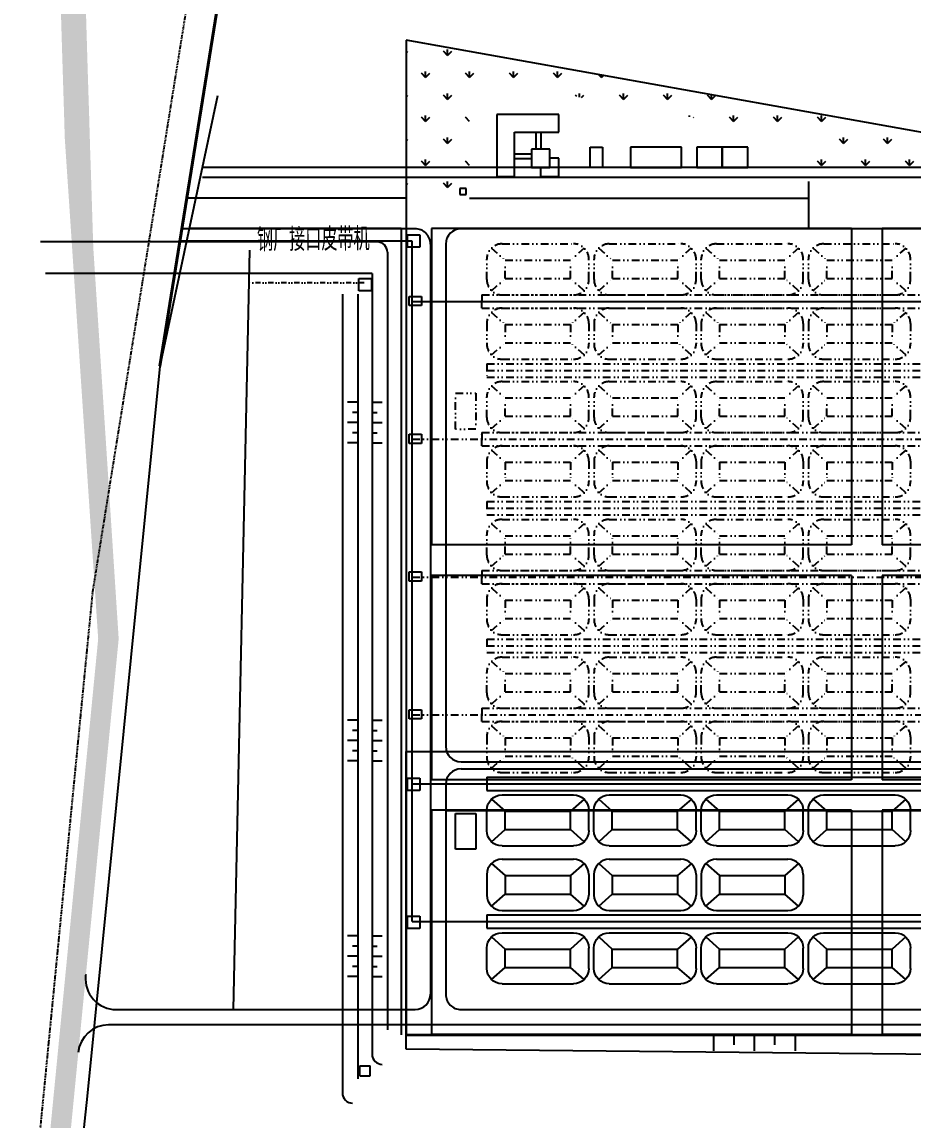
# Model space of a CAD drawing. Header units: millimetres. Extents: x 440090 to 511528, y 3875004 to 3899972.
# Drawn here: x 443118 to 443990, y 3893179 to 3894255 of the extents above; entities that cross this region are included whole.
import ezdxf

# ---------------------------------------------------------------- set-up
doc = ezdxf.new("R2010")
doc.units = ezdxf.units.MM
for name, pattern in [('DASHDOT2', [0.5, 0.25, -0.125, 0, -0.125]), ('DASHED', [19.05, 12.7, -6.35]), ('DIVIDE', [1.25, 0.5, -0.25, 0, -0.25, 0, -0.25])]:
    doc.linetypes.add(name, pattern=pattern)
for name, color, linetype in [('2012山钢矿石码头--工艺堆场', 7, 'Continuous'), ('2012矿石码头方案1-PM', 3, 'Continuous'), ('fa3-钢厂作业区－规划', 7, 'Continuous'), ('FA3补充-北作业区规划', 7, 'Continuous'), ('工作层', 7, 'Continuous'), ('港界', 1, 'Continuous'), ('集疏运', 7, 'Continuous')]:
    doc.layers.add(name, color=color, linetype=linetype)
doc.styles.add('HZTXT', font='romans1.shx', dxfattribs={"width": 0.8, "height": 1, "bigfont": 'hztxt.shx'})

# ---------------------------------------------------------------- blocks, each defined once
blk = doc.blocks.new('堆场块')
at = {"linetype": 'Continuous', "ltscale": 5}
for p, q in [((-10702.7, -1201.5), (-10632.7, -1201.5)), ((-10713, -1205.6), (-10699.7, -1217.5)), ((-10622.3, -1205.6), (-10635.7, -1217.5)), ((-10717.7, -1216.5), (-10717.7, -1236.5)), ((-10699.7, -1217.5), (-10699.7, -1235.5)), ((-10699.7, -1217.5), (-10635.7, -1217.5)), ((-10635.7, -1217.5), (-10635.7, -1235.5)), ((-10617.7, -1216.5), (-10617.7, -1236.5)), ((-10713, -1247.3), (-10699.7, -1235.5)), ((-10699.7, -1235.5), (-10635.7, -1235.5)), ((-10622.3, -1247.3), (-10635.7, -1235.5)), ((-10702.7, -1251.5), (-10632.7, -1251.5))]:
    blk.add_line(p, q, dxfattribs=at)
for centre, start, end in [((-10702.7, -1216.5), 90, 180), ((-10632.7, -1216.5), 360, 90), ((-10702.7, -1236.5), 180, 270), ((-10632.7, -1236.5), 270, 360)]:
    blk.add_arc(centre, 15, start, end, dxfattribs=at)
blk = doc.blocks.new('预留堆场2012')
at = {"layer": '2012山钢矿石码头--工艺堆场', "color": 8, "linetype": 'ByBlock', "ltscale": 15}
for p, q in [((443530.1, 3893990, 0), (443543.5, 3893978.2, 0)), ((443540.5, 3893994.2, 0), (443610.5, 3893994.2, 0)), ((443620.8, 3893990, 0), (443607.5, 3893978.2, 0)), ((443635.1, 3893990, 0), (443648.5, 3893978.2, 0)), ((443645.5, 3893994.2, 0), (443715.5, 3893994.2, 0)), ((443725.8, 3893990, 0), (443712.5, 3893978.2, 0)), ((443740.1, 3893990, 0), (443753.5, 3893978.2, 0)), ((443750.5, 3893994.2, 0), (443820.5, 3893994.2, 0)), ((443830.8, 3893990, 0), (443817.5, 3893978.2, 0)), ((443845.1, 3893990, 0), (443858.5, 3893978.2, 0)), ((443855.5, 3893994.2, 0), (443925.5, 3893994.2, 0)), ((443935.8, 3893990, 0), (443922.5, 3893978.2, 0)), ((443525.5, 3893959.2, 0), (443525.5, 3893979.2, 0)), ((443625.5, 3893959.2, 0), (443625.5, 3893979.2, 0)), ((443630.5, 3893959.2, 0), (443630.5, 3893979.2, 0)), ((443730.5, 3893959.2, 0), (443730.5, 3893979.2, 0)), ((443735.5, 3893959.2, 0), (443735.5, 3893979.2, 0)), ((443835.5, 3893959.2, 0), (443835.5, 3893979.2, 0)), ((443840.5, 3893959.2, 0), (443840.5, 3893979.2, 0)), ((443940.5, 3893959.2, 0), (443940.5, 3893979.2, 0)), ((443543.5, 3893960.2, 0), (443543.5, 3893978.2, 0)), ((443543.5, 3893978.2, 0), (443607.5, 3893978.2, 0)), ((443607.5, 3893960.2, 0), (443607.5, 3893978.2, 0)), ((443648.5, 3893960.2, 0), (443648.5, 3893978.2, 0)), ((443648.5, 3893978.2, 0), (443712.5, 3893978.2, 0)), ((443712.5, 3893960.2, 0), (443712.5, 3893978.2, 0)), ((443753.5, 3893960.2, 0), (443753.5, 3893978.2, 0)), ((443753.5, 3893978.2, 0), (443817.5, 3893978.2, 0)), ((443817.5, 3893960.2, 0), (443817.5, 3893978.2, 0)), ((443858.5, 3893960.2, 0), (443858.5, 3893978.2, 0)), ((443858.5, 3893978.2, 0), (443922.5, 3893978.2, 0)), ((443922.5, 3893960.2, 0), (443922.5, 3893978.2, 0)), ((443530.1, 3893948.3, 0), (443543.5, 3893960.2, 0)), ((443543.5, 3893960.2, 0), (443607.5, 3893960.2, 0)), ((443620.8, 3893948.3, 0), (443607.5, 3893960.2, 0)), ((443635.1, 3893948.3, 0), (443648.5, 3893960.2, 0)), ((443648.5, 3893960.2, 0), (443712.5, 3893960.2, 0)), ((443725.8, 3893948.3, 0), (443712.5, 3893960.2, 0)), ((443740.1, 3893948.3, 0), (443753.5, 3893960.2, 0)), ((443753.5, 3893960.2, 0), (443817.5, 3893960.2, 0)), ((443830.8, 3893948.3, 0), (443817.5, 3893960.2, 0)), ((443845.1, 3893948.3, 0), (443858.5, 3893960.2, 0)), ((443858.5, 3893960.2, 0), (443922.5, 3893960.2, 0)), ((443935.8, 3893948.3, 0), (443922.5, 3893960.2, 0)), ((443452.4, 3893937.7, 0), (444436.4, 3893937.7, 0)), ((443520.5, 3893931.2, 0), (443520.5, 3893944.2, 0)), ((443520.5, 3893944.2, 0), (444415.5, 3893944.2, 0)), ((443520.5, 3893944.2, 0), (443520.5, 3893931.2, 0)), ((443540.5, 3893944.2, 0), (443610.5, 3893944.2, 0)), ((443645.5, 3893944.2, 0), (443715.5, 3893944.2, 0)), ((443750.5, 3893944.2, 0), (443820.5, 3893944.2, 0)), ((443855.5, 3893944.2, 0), (443925.5, 3893944.2, 0)), ((443520.5, 3893931.2, 0), (444415.5, 3893931.2, 0)), ((443530.1, 3893927, 0), (443543.5, 3893915.2, 0)), ((443540.5, 3893931.2, 0), (443610.5, 3893931.2, 0)), ((443620.8, 3893927, 0), (443607.5, 3893915.2, 0)), ((443635.1, 3893927, 0), (443648.5, 3893915.2, 0)), ((443645.5, 3893931.2, 0), (443715.5, 3893931.2, 0)), ((443725.8, 3893927, 0), (443712.5, 3893915.2, 0)), ((443740.1, 3893927, 0), (443753.5, 3893915.2, 0)), ((443750.5, 3893931.2, 0), (443820.5, 3893931.2, 0)), ((443830.8, 3893927, 0), (443817.5, 3893915.2, 0)), ((443845.1, 3893927, 0), (443858.5, 3893915.2, 0)), ((443855.5, 3893931.2, 0), (443925.5, 3893931.2, 0)), ((443935.8, 3893927, 0), (443922.5, 3893915.2, 0)), ((443525.5, 3893916.2, 0), (443525.5, 3893896.2, 0)), ((443543.5, 3893915.2, 0), (443543.5, 3893897.2, 0)), ((443543.5, 3893915.2, 0), (443607.5, 3893915.2, 0)), ((443607.5, 3893915.2, 0), (443607.5, 3893897.2, 0)), ((443625.5, 3893916.2, 0), (443625.5, 3893896.2, 0)), ((443630.5, 3893916.2, 0), (443630.5, 3893896.2, 0)), ((443648.5, 3893915.2, 0), (443648.5, 3893897.2, 0)), ((443648.5, 3893915.2, 0), (443712.5, 3893915.2, 0)), ((443712.5, 3893915.2, 0), (443712.5, 3893897.2, 0)), ((443730.5, 3893916.2, 0), (443730.5, 3893896.2, 0)), ((443735.5, 3893916.2, 0), (443735.5, 3893896.2, 0)), ((443753.5, 3893915.2, 0), (443753.5, 3893897.2, 0)), ((443753.5, 3893915.2, 0), (443817.5, 3893915.2, 0)), ((443817.5, 3893915.2, 0), (443817.5, 3893897.2, 0)), ((443835.5, 3893916.2, 0), (443835.5, 3893896.2, 0)), ((443840.5, 3893916.2, 0), (443840.5, 3893896.2, 0)), ((443858.5, 3893915.2, 0), (443858.5, 3893897.2, 0)), ((443858.5, 3893915.2, 0), (443922.5, 3893915.2, 0)), ((443922.5, 3893915.2, 0), (443922.5, 3893897.2, 0)), ((443940.5, 3893916.2, 0), (443940.5, 3893896.2, 0)), ((443530.1, 3893885.3, 0), (443543.5, 3893897.2, 0)), ((443543.5, 3893897.2, 0), (443607.5, 3893897.2, 0)), ((443620.8, 3893885.3, 0), (443607.5, 3893897.2, 0)), ((443635.1, 3893885.3, 0), (443648.5, 3893897.2, 0)), ((443648.5, 3893897.2, 0), (443712.5, 3893897.2, 0)), ((443725.8, 3893885.3, 0), (443712.5, 3893897.2, 0)), ((443740.1, 3893885.3, 0), (443753.5, 3893897.2, 0)), ((443753.5, 3893897.2, 0), (443817.5, 3893897.2, 0)), ((443830.8, 3893885.3, 0), (443817.5, 3893897.2, 0)), ((443845.1, 3893885.3, 0), (443858.5, 3893897.2, 0)), ((443858.5, 3893897.2, 0), (443922.5, 3893897.2, 0)), ((443935.8, 3893885.3, 0), (443922.5, 3893897.2, 0)), ((443525.5, 3893876.7, 0), (444415.5, 3893876.7, 0)), ((443525.5, 3893876.7, 0), (443525.5, 3893863.7, 0)), ((443540.5, 3893881.2, 0), (443610.5, 3893881.2, 0)), ((443645.5, 3893881.2, 0), (443715.5, 3893881.2, 0)), ((443750.5, 3893881.2, 0), (443820.5, 3893881.2, 0)), ((443855.5, 3893881.2, 0), (443925.5, 3893881.2, 0)), ((443525.5, 3893870.2, 0), (444436.2, 3893870.2, 0)), ((443525.5, 3893863.7, 0), (444415.5, 3893863.7, 0)), ((443530.1, 3893855, 0), (443543.5, 3893843.2, 0)), ((443540.5, 3893859.2, 0), (443610.5, 3893859.2, 0)), ((443620.8, 3893855, 0), (443607.5, 3893843.2, 0)), ((443635.1, 3893855, 0), (443648.5, 3893843.2, 0)), ((443645.5, 3893859.2, 0), (443715.5, 3893859.2, 0)), ((443725.8, 3893855, 0), (443712.5, 3893843.2, 0)), ((443740.1, 3893855, 0), (443753.5, 3893843.2, 0)), ((443750.5, 3893859.2, 0), (443820.5, 3893859.2, 0)), ((443830.8, 3893855, 0), (443817.5, 3893843.2, 0)), ((443845.1, 3893855, 0), (443858.5, 3893843.2, 0)), ((443855.5, 3893859.2, 0), (443925.5, 3893859.2, 0)), ((443935.8, 3893855, 0), (443922.5, 3893843.2, 0)), ((443525.5, 3893824.2, 0), (443525.5, 3893844.2, 0)), ((443543.5, 3893825.2, 0), (443543.5, 3893843.2, 0)), ((443543.5, 3893843.2, 0), (443607.5, 3893843.2, 0)), ((443607.5, 3893825.2, 0), (443607.5, 3893843.2, 0)), ((443625.5, 3893824.2, 0), (443625.5, 3893844.2, 0)), ((443630.5, 3893824.2, 0), (443630.5, 3893844.2, 0)), ((443648.5, 3893825.2, 0), (443648.5, 3893843.2, 0)), ((443648.5, 3893843.2, 0), (443712.5, 3893843.2, 0)), ((443712.5, 3893825.2, 0), (443712.5, 3893843.2, 0)), ((443730.5, 3893824.2, 0), (443730.5, 3893844.2, 0)), ((443735.5, 3893824.2, 0), (443735.5, 3893844.2, 0)), ((443753.5, 3893825.2, 0), (443753.5, 3893843.2, 0)), ((443753.5, 3893843.2, 0), (443817.5, 3893843.2, 0)), ((443817.5, 3893825.2, 0), (443817.5, 3893843.2, 0)), ((443835.5, 3893824.2, 0), (443835.5, 3893844.2, 0)), ((443840.5, 3893824.2, 0), (443840.5, 3893844.2, 0)), ((443858.5, 3893825.2, 0), (443858.5, 3893843.2, 0)), ((443858.5, 3893843.2, 0), (443922.5, 3893843.2, 0)), ((443922.5, 3893825.2, 0), (443922.5, 3893843.2, 0)), ((443940.5, 3893824.2, 0), (443940.5, 3893844.2, 0)), ((443530.1, 3893813.3, 0), (443543.5, 3893825.2, 0)), ((443543.5, 3893825.2, 0), (443607.5, 3893825.2, 0)), ((443620.8, 3893813.3, 0), (443607.5, 3893825.2, 0)), ((443635.1, 3893813.3, 0), (443648.5, 3893825.2, 0)), ((443648.5, 3893825.2, 0), (443712.5, 3893825.2, 0)), ((443725.8, 3893813.3, 0), (443712.5, 3893825.2, 0)), ((443740.1, 3893813.3, 0), (443753.5, 3893825.2, 0)), ((443753.5, 3893825.2, 0), (443817.5, 3893825.2, 0)), ((443830.8, 3893813.3, 0), (443817.5, 3893825.2, 0)), ((443845.1, 3893813.3, 0), (443858.5, 3893825.2, 0)), ((443858.5, 3893825.2, 0), (443922.5, 3893825.2, 0)), ((443935.8, 3893813.3, 0), (443922.5, 3893825.2, 0)), ((443520.5, 3893796.2, 0), (443520.5, 3893809.2, 0)), ((443520.5, 3893809.2, 0), (444365.5, 3893809.2, 0)), ((443520.5, 3893809.2, 0), (443520.5, 3893796.2, 0)), ((443540.5, 3893809.2, 0), (443610.5, 3893809.2, 0)), ((443645.5, 3893809.2, 0), (443715.5, 3893809.2, 0)), ((443750.5, 3893809.2, 0), (443820.5, 3893809.2, 0)), ((443855.5, 3893809.2, 0), (443925.5, 3893809.2, 0)), ((443452.4, 3893802.7, 0), (444353.5, 3893802.7, 0)), ((443520.5, 3893796.2, 0), (444365.5, 3893796.2, 0)), ((443540.5, 3893796.2, 0), (443610.5, 3893796.2, 0)), ((443645.5, 3893796.2, 0), (443715.5, 3893796.2, 0)), ((443750.5, 3893796.2, 0), (443820.5, 3893796.2, 0)), ((443855.5, 3893796.2, 0), (443925.5, 3893796.2, 0)), ((443530.1, 3893792, 0), (443543.5, 3893780.2, 0)), ((443620.8, 3893792, 0), (443607.5, 3893780.2, 0)), ((443635.1, 3893792, 0), (443648.5, 3893780.2, 0)), ((443725.8, 3893792, 0), (443712.5, 3893780.2, 0)), ((443740.1, 3893792, 0), (443753.5, 3893780.2, 0)), ((443830.8, 3893792, 0), (443817.5, 3893780.2, 0)), ((443845.1, 3893792, 0), (443858.5, 3893780.2, 0)), ((443935.8, 3893792, 0), (443922.5, 3893780.2, 0)), ((443525.5, 3893781.2, 0), (443525.5, 3893761.2, 0)), ((443543.5, 3893780.2, 0), (443543.5, 3893762.2, 0)), ((443543.5, 3893780.2, 0), (443607.5, 3893780.2, 0)), ((443607.5, 3893780.2, 0), (443607.5, 3893762.2, 0)), ((443625.5, 3893781.2, 0), (443625.5, 3893761.2, 0)), ((443630.5, 3893781.2, 0), (443630.5, 3893761.2, 0)), ((443648.5, 3893780.2, 0), (443648.5, 3893762.2, 0)), ((443648.5, 3893780.2, 0), (443712.5, 3893780.2, 0)), ((443712.5, 3893780.2, 0), (443712.5, 3893762.2, 0)), ((443730.5, 3893781.2, 0), (443730.5, 3893761.2, 0)), ((443735.5, 3893781.2, 0), (443735.5, 3893761.2, 0)), ((443753.5, 3893780.2, 0), (443753.5, 3893762.2, 0)), ((443753.5, 3893780.2, 0), (443817.5, 3893780.2, 0)), ((443817.5, 3893780.2, 0), (443817.5, 3893762.2, 0)), ((443835.5, 3893781.2, 0), (443835.5, 3893761.2, 0)), ((443840.5, 3893781.2, 0), (443840.5, 3893761.2, 0)), ((443858.5, 3893780.2, 0), (443858.5, 3893762.2, 0)), ((443858.5, 3893780.2, 0), (443922.5, 3893780.2, 0)), ((443922.5, 3893780.2, 0), (443922.5, 3893762.2, 0)), ((443940.5, 3893781.2, 0), (443940.5, 3893761.2, 0)), ((443530.1, 3893750.3, 0), (443543.5, 3893762.2, 0)), ((443543.5, 3893762.2, 0), (443607.5, 3893762.2, 0)), ((443620.8, 3893750.3, 0), (443607.5, 3893762.2, 0)), ((443635.1, 3893750.3, 0), (443648.5, 3893762.2, 0)), ((443648.5, 3893762.2, 0), (443712.5, 3893762.2, 0)), ((443725.8, 3893750.3, 0), (443712.5, 3893762.2, 0)), ((443740.1, 3893750.3, 0), (443753.5, 3893762.2, 0)), ((443753.5, 3893762.2, 0), (443817.5, 3893762.2, 0)), ((443830.8, 3893750.3, 0), (443817.5, 3893762.2, 0)), ((443845.1, 3893750.3, 0), (443858.5, 3893762.2, 0)), ((443858.5, 3893762.2, 0), (443922.5, 3893762.2, 0)), ((443935.8, 3893750.3, 0), (443922.5, 3893762.2, 0)), ((443540.5, 3893746.2, 0), (443610.5, 3893746.2, 0)), ((443645.5, 3893746.2, 0), (443715.5, 3893746.2, 0)), ((443750.5, 3893746.2, 0), (443820.5, 3893746.2, 0)), ((443855.5, 3893746.2, 0), (443925.5, 3893746.2, 0)), ((443525.5, 3893741.7, 0), (444415.5, 3893741.7, 0)), ((443525.5, 3893741.7, 0), (443525.5, 3893728.7, 0)), ((443525.5, 3893735.2, 0), (444436.2, 3893735.2, 0)), ((443525.5, 3893728.7, 0), (444415.5, 3893728.7, 0)), ((443540.5, 3893724.2, 0), (443610.5, 3893724.2, 0)), ((443645.5, 3893724.2, 0), (443715.5, 3893724.2, 0)), ((443750.5, 3893724.2, 0), (443820.5, 3893724.2, 0)), ((443855.5, 3893724.2, 0), (443925.5, 3893724.2, 0)), ((443530.1, 3893720, 0), (443543.5, 3893708.2, 0)), ((443620.8, 3893720, 0), (443607.5, 3893708.2, 0)), ((443635.1, 3893720, 0), (443648.5, 3893708.2, 0)), ((443725.8, 3893720, 0), (443712.5, 3893708.2, 0)), ((443740.1, 3893720, 0), (443753.5, 3893708.2, 0)), ((443830.8, 3893720, 0), (443817.5, 3893708.2, 0)), ((443845.1, 3893720, 0), (443858.5, 3893708.2, 0)), ((443935.8, 3893720, 0), (443922.5, 3893708.2, 0)), ((443525.5, 3893689.2, 0), (443525.5, 3893709.2, 0)), ((443543.5, 3893690.2, 0), (443543.5, 3893708.2, 0)), ((443543.5, 3893708.2, 0), (443607.5, 3893708.2, 0)), ((443607.5, 3893690.2, 0), (443607.5, 3893708.2, 0)), ((443625.5, 3893689.2, 0), (443625.5, 3893709.2, 0)), ((443630.5, 3893689.2, 0), (443630.5, 3893709.2, 0)), ((443648.5, 3893690.2, 0), (443648.5, 3893708.2, 0)), ((443648.5, 3893708.2, 0), (443712.5, 3893708.2, 0)), ((443712.5, 3893690.2, 0), (443712.5, 3893708.2, 0)), ((443730.5, 3893689.2, 0), (443730.5, 3893709.2, 0)), ((443735.5, 3893689.2, 0), (443735.5, 3893709.2, 0)), ((443753.5, 3893690.2, 0), (443753.5, 3893708.2, 0)), ((443753.5, 3893708.2, 0), (443817.5, 3893708.2, 0)), ((443817.5, 3893690.2, 0), (443817.5, 3893708.2, 0)), ((443835.5, 3893689.2, 0), (443835.5, 3893709.2, 0)), ((443840.5, 3893689.2, 0), (443840.5, 3893709.2, 0)), ((443858.5, 3893690.2, 0), (443858.5, 3893708.2, 0)), ((443858.5, 3893708.2, 0), (443922.5, 3893708.2, 0)), ((443922.5, 3893690.2, 0), (443922.5, 3893708.2, 0)), ((443940.5, 3893689.2, 0), (443940.5, 3893709.2, 0)), ((443530.1, 3893678.3, 0), (443543.5, 3893690.2, 0)), ((443543.5, 3893690.2, 0), (443607.5, 3893690.2, 0)), ((443620.8, 3893678.3, 0), (443607.5, 3893690.2, 0)), ((443635.1, 3893678.3, 0), (443648.5, 3893690.2, 0)), ((443648.5, 3893690.2, 0), (443712.5, 3893690.2, 0)), ((443725.8, 3893678.3, 0), (443712.5, 3893690.2, 0)), ((443740.1, 3893678.3, 0), (443753.5, 3893690.2, 0)), ((443753.5, 3893690.2, 0), (443817.5, 3893690.2, 0)), ((443830.8, 3893678.3, 0), (443817.5, 3893690.2, 0)), ((443845.1, 3893678.3, 0), (443858.5, 3893690.2, 0)), ((443858.5, 3893690.2, 0), (443922.5, 3893690.2, 0)), ((443935.8, 3893678.3, 0), (443922.5, 3893690.2, 0)), ((443452.4, 3893667.7, 0), (444353.5, 3893667.7, 0)), ((443520.5, 3893661.2, 0), (443520.5, 3893674.2, 0)), ((443520.5, 3893674.2, 0), (444365.5, 3893674.2, 0)), ((443520.5, 3893674.2, 0), (443520.5, 3893661.2, 0)), ((443540.5, 3893674.2, 0), (443610.5, 3893674.2, 0)), ((443645.5, 3893674.2, 0), (443715.5, 3893674.2, 0)), ((443750.5, 3893674.2, 0), (443820.5, 3893674.2, 0)), ((443855.5, 3893674.2, 0), (443925.5, 3893674.2, 0)), ((443520.5, 3893661.2, 0), (444365.5, 3893661.2, 0)), ((443530.1, 3893657, 0), (443543.5, 3893645.2, 0)), ((443540.5, 3893661.2, 0), (443610.5, 3893661.2, 0)), ((443620.8, 3893657, 0), (443607.5, 3893645.2, 0)), ((443635.1, 3893657, 0), (443648.5, 3893645.2, 0)), ((443645.5, 3893661.2, 0), (443715.5, 3893661.2, 0)), ((443725.8, 3893657, 0), (443712.5, 3893645.2, 0)), ((443740.1, 3893657, 0), (443753.5, 3893645.2, 0)), ((443750.5, 3893661.2, 0), (443820.5, 3893661.2, 0)), ((443830.8, 3893657, 0), (443817.5, 3893645.2, 0)), ((443845.1, 3893657, 0), (443858.5, 3893645.2, 0)), ((443855.5, 3893661.2, 0), (443925.5, 3893661.2, 0)), ((443935.8, 3893657, 0), (443922.5, 3893645.2, 0)), ((443525.5, 3893646.2, 0), (443525.5, 3893626.2, 0)), ((443543.5, 3893645.2, 0), (443543.5, 3893627.2, 0)), ((443543.5, 3893645.2, 0), (443607.5, 3893645.2, 0)), ((443607.5, 3893645.2, 0), (443607.5, 3893627.2, 0)), ((443625.5, 3893646.2, 0), (443625.5, 3893626.2, 0)), ((443630.5, 3893646.2, 0), (443630.5, 3893626.2, 0)), ((443648.5, 3893645.2, 0), (443648.5, 3893627.2, 0)), ((443648.5, 3893645.2, 0), (443712.5, 3893645.2, 0)), ((443712.5, 3893645.2, 0), (443712.5, 3893627.2, 0)), ((443730.5, 3893646.2, 0), (443730.5, 3893626.2, 0)), ((443735.5, 3893646.2, 0), (443735.5, 3893626.2, 0)), ((443753.5, 3893645.2, 0), (443753.5, 3893627.2, 0)), ((443753.5, 3893645.2, 0), (443817.5, 3893645.2, 0)), ((443817.5, 3893645.2, 0), (443817.5, 3893627.2, 0)), ((443835.5, 3893646.2, 0), (443835.5, 3893626.2, 0)), ((443840.5, 3893646.2, 0), (443840.5, 3893626.2, 0)), ((443858.5, 3893645.2, 0), (443858.5, 3893627.2, 0)), ((443858.5, 3893645.2, 0), (443922.5, 3893645.2, 0)), ((443922.5, 3893645.2, 0), (443922.5, 3893627.2, 0)), ((443940.5, 3893646.2, 0), (443940.5, 3893626.2, 0)), ((443530.1, 3893615.3, 0), (443543.5, 3893627.2, 0)), ((443543.5, 3893627.2, 0), (443607.5, 3893627.2, 0)), ((443620.8, 3893615.3, 0), (443607.5, 3893627.2, 0)), ((443635.1, 3893615.3, 0), (443648.5, 3893627.2, 0)), ((443648.5, 3893627.2, 0), (443712.5, 3893627.2, 0)), ((443725.8, 3893615.3, 0), (443712.5, 3893627.2, 0)), ((443740.1, 3893615.3, 0), (443753.5, 3893627.2, 0)), ((443753.5, 3893627.2, 0), (443817.5, 3893627.2, 0)), ((443830.8, 3893615.3, 0), (443817.5, 3893627.2, 0)), ((443845.1, 3893615.3, 0), (443858.5, 3893627.2, 0)), ((443858.5, 3893627.2, 0), (443922.5, 3893627.2, 0)), ((443935.8, 3893615.3, 0), (443922.5, 3893627.2, 0)), ((443525.5, 3893606.7, 0), (444415.5, 3893606.7, 0)), ((443525.5, 3893606.7, 0), (443525.5, 3893593.7, 0)), ((443540.5, 3893611.2, 0), (443610.5, 3893611.2, 0)), ((443645.5, 3893611.2, 0), (443715.5, 3893611.2, 0)), ((443750.5, 3893611.2, 0), (443820.5, 3893611.2, 0)), ((443855.5, 3893611.2, 0), (443925.5, 3893611.2, 0)), ((443525.5, 3893600.2, 0), (444436.2, 3893600.2, 0)), ((443525.5, 3893593.7, 0), (444415.5, 3893593.7, 0)), ((443530.1, 3893585, 0), (443543.5, 3893573.2, 0)), ((443540.5, 3893589.2, 0), (443610.5, 3893589.2, 0)), ((443620.8, 3893585, 0), (443607.5, 3893573.2, 0)), ((443635.1, 3893585, 0), (443648.5, 3893573.2, 0)), ((443645.5, 3893589.2, 0), (443715.5, 3893589.2, 0)), ((443725.8, 3893585, 0), (443712.5, 3893573.2, 0)), ((443740.1, 3893585, 0), (443753.5, 3893573.2, 0)), ((443750.5, 3893589.2, 0), (443820.5, 3893589.2, 0)), ((443830.8, 3893585, 0), (443817.5, 3893573.2, 0)), ((443845.1, 3893585, 0), (443858.5, 3893573.2, 0)), ((443855.5, 3893589.2, 0), (443925.5, 3893589.2, 0)), ((443935.8, 3893585, 0), (443922.5, 3893573.2, 0)), ((443525.5, 3893554.2, 0), (443525.5, 3893574.2, 0)), ((443543.5, 3893555.2, 0), (443543.5, 3893573.2, 0)), ((443543.5, 3893573.2, 0), (443607.5, 3893573.2, 0)), ((443607.5, 3893555.2, 0), (443607.5, 3893573.2, 0)), ((443625.5, 3893554.2, 0), (443625.5, 3893574.2, 0)), ((443630.5, 3893554.2, 0), (443630.5, 3893574.2, 0)), ((443648.5, 3893555.2, 0), (443648.5, 3893573.2, 0)), ((443648.5, 3893573.2, 0), (443712.5, 3893573.2, 0)), ((443712.5, 3893555.2, 0), (443712.5, 3893573.2, 0)), ((443730.5, 3893554.2, 0), (443730.5, 3893574.2, 0)), ((443735.5, 3893554.2, 0), (443735.5, 3893574.2, 0)), ((443753.5, 3893555.2, 0), (443753.5, 3893573.2, 0)), ((443753.5, 3893573.2, 0), (443817.5, 3893573.2, 0)), ((443817.5, 3893555.2, 0), (443817.5, 3893573.2, 0)), ((443835.5, 3893554.2, 0), (443835.5, 3893574.2, 0)), ((443840.5, 3893554.2, 0), (443840.5, 3893574.2, 0)), ((443858.5, 3893555.2, 0), (443858.5, 3893573.2, 0)), ((443858.5, 3893573.2, 0), (443922.5, 3893573.2, 0)), ((443922.5, 3893555.2, 0), (443922.5, 3893573.2, 0)), ((443940.5, 3893554.2, 0), (443940.5, 3893574.2, 0)), ((443530.1, 3893543.3, 0), (443543.5, 3893555.2, 0)), ((443543.5, 3893555.2, 0), (443607.5, 3893555.2, 0)), ((443620.8, 3893543.3, 0), (443607.5, 3893555.2, 0)), ((443635.1, 3893543.3, 0), (443648.5, 3893555.2, 0)), ((443648.5, 3893555.2, 0), (443712.5, 3893555.2, 0)), ((443725.8, 3893543.3, 0), (443712.5, 3893555.2, 0)), ((443740.1, 3893543.3, 0), (443753.5, 3893555.2, 0)), ((443753.5, 3893555.2, 0), (443817.5, 3893555.2, 0)), ((443830.8, 3893543.3, 0), (443817.5, 3893555.2, 0)), ((443845.1, 3893543.3, 0), (443858.5, 3893555.2, 0)), ((443858.5, 3893555.2, 0), (443922.5, 3893555.2, 0)), ((443935.8, 3893543.3, 0), (443922.5, 3893555.2, 0)), ((443520.5, 3893526.2, 0), (443520.5, 3893539.2, 0)), ((443520.5, 3893539.2, 0), (444365.5, 3893539.2, 0)), ((443520.5, 3893539.2, 0), (443520.5, 3893526.2, 0)), ((443540.5, 3893539.2, 0), (443610.5, 3893539.2, 0)), ((443645.5, 3893539.2, 0), (443715.5, 3893539.2, 0)), ((443750.5, 3893539.2, 0), (443820.5, 3893539.2, 0)), ((443855.5, 3893539.2, 0), (443925.5, 3893539.2, 0)), ((443452.4, 3893532.7, 0), (444353.5, 3893532.7, 0)), ((443520.5, 3893526.2, 0), (444365.5, 3893526.2, 0)), ((443530.1, 3893522, 0), (443543.5, 3893510.2, 0)), ((443540.5, 3893526.2, 0), (443610.5, 3893526.2, 0)), ((443620.8, 3893522, 0), (443607.5, 3893510.2, 0)), ((443635.1, 3893522, 0), (443648.5, 3893510.2, 0)), ((443645.5, 3893526.2, 0), (443715.5, 3893526.2, 0)), ((443725.8, 3893522, 0), (443712.5, 3893510.2, 0)), ((443740.1, 3893522, 0), (443753.5, 3893510.2, 0)), ((443750.5, 3893526.2, 0), (443820.5, 3893526.2, 0)), ((443830.8, 3893522, 0), (443817.5, 3893510.2, 0)), ((443845.1, 3893522, 0), (443858.5, 3893510.2, 0)), ((443855.5, 3893526.2, 0), (443925.5, 3893526.2, 0)), ((443935.8, 3893522, 0), (443922.5, 3893510.2, 0)), ((443525.5, 3893511.2, 0), (443525.5, 3893491.2, 0)), ((443543.5, 3893510.2, 0), (443543.5, 3893492.2, 0)), ((443543.5, 3893510.2, 0), (443607.5, 3893510.2, 0)), ((443607.5, 3893510.2, 0), (443607.5, 3893492.2, 0)), ((443625.5, 3893511.2, 0), (443625.5, 3893491.2, 0)), ((443630.5, 3893511.2, 0), (443630.5, 3893491.2, 0)), ((443648.5, 3893510.2, 0), (443648.5, 3893492.2, 0)), ((443648.5, 3893510.2, 0), (443712.5, 3893510.2, 0)), ((443712.5, 3893510.2, 0), (443712.5, 3893492.2, 0)), ((443730.5, 3893511.2, 0), (443730.5, 3893491.2, 0)), ((443735.5, 3893511.2, 0), (443735.5, 3893491.2, 0)), ((443753.5, 3893510.2, 0), (443753.5, 3893492.2, 0)), ((443753.5, 3893510.2, 0), (443817.5, 3893510.2, 0)), ((443817.5, 3893510.2, 0), (443817.5, 3893492.2, 0)), ((443835.5, 3893511.2, 0), (443835.5, 3893491.2, 0)), ((443840.5, 3893511.2, 0), (443840.5, 3893491.2, 0)), ((443858.5, 3893510.2, 0), (443858.5, 3893492.2, 0)), ((443858.5, 3893510.2, 0), (443922.5, 3893510.2, 0)), ((443922.5, 3893510.2, 0), (443922.5, 3893492.2, 0)), ((443940.5, 3893511.2, 0), (443940.5, 3893491.2, 0)), ((443530.1, 3893480.3, 0), (443543.5, 3893492.2, 0)), ((443543.5, 3893492.2, 0), (443607.5, 3893492.2, 0)), ((443620.8, 3893480.3, 0), (443607.5, 3893492.2, 0)), ((443635.1, 3893480.3, 0), (443648.5, 3893492.2, 0)), ((443648.5, 3893492.2, 0), (443712.5, 3893492.2, 0)), ((443725.8, 3893480.3, 0), (443712.5, 3893492.2, 0)), ((443740.1, 3893480.3, 0), (443753.5, 3893492.2, 0)), ((443753.5, 3893492.2, 0), (443817.5, 3893492.2, 0)), ((443830.8, 3893480.3, 0), (443817.5, 3893492.2, 0)), ((443845.1, 3893480.3, 0), (443858.5, 3893492.2, 0)), ((443858.5, 3893492.2, 0), (443922.5, 3893492.2, 0)), ((443935.8, 3893480.3, 0), (443922.5, 3893492.2, 0)), ((443540.5, 3893476.2, 0), (443610.5, 3893476.2, 0)), ((443645.5, 3893476.2, 0), (443715.5, 3893476.2, 0)), ((443750.5, 3893476.2, 0), (443820.5, 3893476.2, 0)), ((443855.5, 3893476.2, 0), (443925.5, 3893476.2, 0))]:
    blk.add_line(p, q, dxfattribs=at)
for centre, start, end in [((443540.5, 3893979.2, 0), 90, 180), ((443610.5, 3893979.2, 0), 0, 90), ((443645.5, 3893979.2, 0), 90, 180), ((443715.5, 3893979.2, 0), 0, 90), ((443750.5, 3893979.2, 0), 90, 180), ((443820.5, 3893979.2, 0), 0, 90), ((443855.5, 3893979.2, 0), 90, 180), ((443925.5, 3893979.2, 0), 0, 90), ((443540.5, 3893959.2, 0), 180, 270), ((443610.5, 3893959.2, 0), 270, 0), ((443645.5, 3893959.2, 0), 180, 270), ((443715.5, 3893959.2, 0), 270, 0), ((443750.5, 3893959.2, 0), 180, 270), ((443820.5, 3893959.2, 0), 270, 0), ((443855.5, 3893959.2, 0), 180, 270), ((443925.5, 3893959.2, 0), 270, 0), ((443540.5, 3893916.2, 0), 90, 180), ((443610.5, 3893916.2, 0), 0, 90), ((443645.5, 3893916.2, 0), 90, 180), ((443715.5, 3893916.2, 0), 0, 90), ((443750.5, 3893916.2, 0), 90, 180), ((443820.5, 3893916.2, 0), 0, 90), ((443855.5, 3893916.2, 0), 90, 180), ((443925.5, 3893916.2, 0), 0, 90), ((443540.5, 3893896.2, 0), 180, 270), ((443610.5, 3893896.2, 0), 270, 0), ((443645.5, 3893896.2, 0), 180, 270), ((443715.5, 3893896.2, 0), 270, 0), ((443750.5, 3893896.2, 0), 180, 270), ((443820.5, 3893896.2, 0), 270, 0), ((443855.5, 3893896.2, 0), 180, 270), ((443925.5, 3893896.2, 0), 270, 0), ((443540.5, 3893844.2, 0), 90, 180), ((443610.5, 3893844.2, 0), 0, 90), ((443645.5, 3893844.2, 0), 90, 180), ((443715.5, 3893844.2, 0), 0, 90), ((443750.5, 3893844.2, 0), 90, 180), ((443820.5, 3893844.2, 0), 0, 90), ((443855.5, 3893844.2, 0), 90, 180), ((443925.5, 3893844.2, 0), 0, 90), ((443540.5, 3893824.2, 0), 180, 270), ((443610.5, 3893824.2, 0), 270, 0), ((443645.5, 3893824.2, 0), 180, 270), ((443715.5, 3893824.2, 0), 270, 0), ((443750.5, 3893824.2, 0), 180, 270), ((443820.5, 3893824.2, 0), 270, 0), ((443855.5, 3893824.2, 0), 180, 270), ((443925.5, 3893824.2, 0), 270, 0), ((443540.5, 3893781.2, 0), 90, 180), ((443610.5, 3893781.2, 0), 0, 90), ((443645.5, 3893781.2, 0), 90, 180), ((443715.5, 3893781.2, 0), 0, 90), ((443750.5, 3893781.2, 0), 90, 180), ((443820.5, 3893781.2, 0), 0, 90), ((443855.5, 3893781.2, 0), 90, 180), ((443925.5, 3893781.2, 0), 0, 90), ((443540.5, 3893761.2, 0), 180, 270), ((443610.5, 3893761.2, 0), 270, 0), ((443645.5, 3893761.2, 0), 180, 270), ((443715.5, 3893761.2, 0), 270, 0), ((443750.5, 3893761.2, 0), 180, 270), ((443820.5, 3893761.2, 0), 270, 0), ((443855.5, 3893761.2, 0), 180, 270), ((443925.5, 3893761.2, 0), 270, 0), ((443540.5, 3893709.2, 0), 90, 180), ((443610.5, 3893709.2, 0), 0, 90), ((443645.5, 3893709.2, 0), 90, 180), ((443715.5, 3893709.2, 0), 0, 90), ((443750.5, 3893709.2, 0), 90, 180), ((443820.5, 3893709.2, 0), 0, 90), ((443855.5, 3893709.2, 0), 90, 180), ((443925.5, 3893709.2, 0), 0, 90), ((443540.5, 3893689.2, 0), 180, 270), ((443610.5, 3893689.2, 0), 270, 0), ((443645.5, 3893689.2, 0), 180, 270), ((443715.5, 3893689.2, 0), 270, 0), ((443750.5, 3893689.2, 0), 180, 270), ((443820.5, 3893689.2, 0), 270, 0), ((443855.5, 3893689.2, 0), 180, 270), ((443925.5, 3893689.2, 0), 270, 0), ((443540.5, 3893646.2, 0), 90, 180), ((443610.5, 3893646.2, 0), 0, 90), ((443645.5, 3893646.2, 0), 90, 180), ((443715.5, 3893646.2, 0), 0, 90), ((443750.5, 3893646.2, 0), 90, 180), ((443820.5, 3893646.2, 0), 0, 90), ((443855.5, 3893646.2, 0), 90, 180), ((443925.5, 3893646.2, 0), 0, 90), ((443540.5, 3893626.2, 0), 180, 270), ((443610.5, 3893626.2, 0), 270, 0), ((443645.5, 3893626.2, 0), 180, 270), ((443715.5, 3893626.2, 0), 270, 0), ((443750.5, 3893626.2, 0), 180, 270), ((443820.5, 3893626.2, 0), 270, 0), ((443855.5, 3893626.2, 0), 180, 270), ((443925.5, 3893626.2, 0), 270, 0), ((443540.5, 3893574.2, 0), 90, 180), ((443610.5, 3893574.2, 0), 0, 90), ((443645.5, 3893574.2, 0), 90, 180), ((443715.5, 3893574.2, 0), 0, 90), ((443750.5, 3893574.2, 0), 90, 180), ((443820.5, 3893574.2, 0), 0, 90), ((443855.5, 3893574.2, 0), 90, 180), ((443925.5, 3893574.2, 0), 0, 90), ((443540.5, 3893554.2, 0), 180, 270), ((443610.5, 3893554.2, 0), 270, 0), ((443645.5, 3893554.2, 0), 180, 270), ((443715.5, 3893554.2, 0), 270, 0), ((443750.5, 3893554.2, 0), 180, 270), ((443820.5, 3893554.2, 0), 270, 0), ((443855.5, 3893554.2, 0), 180, 270), ((443925.5, 3893554.2, 0), 270, 0), ((443540.5, 3893511.2, 0), 90, 180), ((443610.5, 3893511.2, 0), 0, 90), ((443645.5, 3893511.2, 0), 90, 180), ((443715.5, 3893511.2, 0), 0, 90), ((443750.5, 3893511.2, 0), 90, 180), ((443820.5, 3893511.2, 0), 0, 90), ((443855.5, 3893511.2, 0), 90, 180), ((443925.5, 3893511.2, 0), 0, 90), ((443540.5, 3893491.2, 0), 180, 270), ((443610.5, 3893491.2, 0), 270, 0), ((443645.5, 3893491.2, 0), 180, 270), ((443715.5, 3893491.2, 0), 270, 0), ((443750.5, 3893491.2, 0), 180, 270), ((443820.5, 3893491.2, 0), 270, 0), ((443855.5, 3893491.2, 0), 180, 270), ((443925.5, 3893491.2, 0), 270, 0)]:
    blk.add_arc(centre, 15, start, end, dxfattribs=at)

msp = doc.modelspace()

# ---------------------------------------------------------------- hatches: boundary and pattern name
at = {"layer": '2012矿石码头方案1-PM', "linetype": 'Continuous', "ltscale": 5}
h = msp.add_hatch(dxfattribs=at)
h.set_pattern_fill('GRASS', color=115, scale=1.2, style=0)
h.set_pattern_definition([(90, (443556.036, 3894200.188), (-21.5526, 21.5526), [5.715, -37.3902]), (45, (443556.036, 3894200.188), (-21.5526, 21.5526), [5.715, -24.765]), (135, (443556.036, 3894200.188), (-21.5526, -21.5526), [5.715, -24.765])])
h.paths.add_polyline_path([(443888.198, 3894098.205), (444266.077, 3894098.205), (443494.015, 3894236.633), (443494.015, 3894081.901), (443556.036, 3894081.901), (443556.036, 3894200.188), (443888.198, 3894140.725)])
at = {"layer": '集疏运', "linetype": 'Continuous', "ltscale": 5}
for points in [[(443185.302, 3894104.422), (443184.576, 3894125.339), (443183.906, 3894147.6), (443183.529, 3894161.02), (443182.073, 3894206.68), (443180.126, 3894271.877), (443179.915, 3894287.18), (443179.952, 3894309.355), (443155.396, 3894308.324), (443155.426, 3894295.568), (443155.644, 3894270.415), (443156.844, 3894230.297), (443159.028, 3894160.29), (443159.557, 3894141.493), (443192.313, 3893650.089), (443212.408, 3893650.089), (443187.543, 3894033.202), (443187.135, 3894045.668)], [(443130.09, 3893012.057), (443150.185, 3893012.057), (443212.408, 3893650.089), (443192.313, 3893650.089)]]:
    msp.add_hatch(color=5, dxfattribs=at).paths.add_polyline_path(points)

# ---------------------------------------------------------------- linework, layer by layer
at = {"layer": '2012山钢矿石码头--工艺堆场', "linetype": 'Continuous', "ltscale": 5}
for p, q in [((443495.188, 3894033.992, 0), (443495.188, 3894045.992, 0)), ((443495.188, 3894045.992, 0), (443507.388, 3894045.992, 0)), ((443507.388, 3894045.992, 0), (443507.388, 3894033.992, 0)), ((443465.568, 3894038.974), (443135.931, 3894038.974)), ((443507.388, 3894033.992, 0), (443495.188, 3894033.992, 0)), ((443475.568, 3894028.974), (443475.567, 3893267.134, 0)), ((443460.568, 3894008.159), (443140.759, 3894008.159, 0)), ((443447.741, 3893991.065, 0), (443447.741, 3894003.065, 0)), ((443447.741, 3894003.065, 0), (443459.941, 3894003.065, 0)), ((443459.941, 3894003.065, 0), (443459.941, 3893991.065, 0)), ((443460.568, 3894008.159), (443460.567, 3893243.134)), ((443459.941, 3893991.065, 0), (443447.741, 3893991.065, 0)), ((443431.568, 3893987.904), (443431.566, 3893205.134)), ((443446.568, 3893987.904), (443446.567, 3893219.134)), ((443495.188, 3893501.417, 0), (443495.188, 3893513.417, 0)), ((443495.188, 3893513.417, 0), (443507.388, 3893513.417, 0)), ((443507.388, 3893513.417, 0), (443507.388, 3893501.417, 0)), ((443572.917, 3893514.609, 0), (444462.917, 3893514.609, 0)), ((443572.917, 3893514.609, 0), (443572.917, 3893501.609, 0)), ((443507.388, 3893501.417, 0), (443495.188, 3893501.417, 0)), ((443572.917, 3893501.609, 0), (444462.917, 3893501.609, 0)), ((443495.188, 3893366.417, 0), (443495.188, 3893378.417, 0)), ((443495.188, 3893378.417, 0), (443507.388, 3893378.417, 0)), ((443507.388, 3893378.417, 0), (443507.388, 3893366.417, 0)), ((443572.917, 3893379.609, 0), (444462.917, 3893379.609, 0)), ((443572.917, 3893379.609, 0), (443572.917, 3893366.609, 0)), ((443507.388, 3893366.417, 0), (443495.188, 3893366.417, 0)), ((443572.917, 3893366.609, 0), (444462.917, 3893366.609, 0))]:
    msp.add_line(p, q, dxfattribs=at)
at = {"layer": '2012山钢矿石码头--工艺堆场', "color": 5, "linetype": 'Continuous', "ltscale": 5}
for p, q in [((443499.864, 3894039.831), (443272.196, 3894039.831)), ((443499.864, 3893373.109), (443499.864, 3894039.831)), ((443499.864, 3893508.109, 0), (444483.635, 3893508.109, 0)), ((443499.864, 3893373.109, 0), (444483.635, 3893373.109, 0))]:
    msp.add_line(p, q, dxfattribs=at)
at = {"layer": '2012山钢矿石码头--工艺堆场', "linetype": 'DIVIDE', "ltscale": 10}
msp.add_line((443452.867, 3893998.985, 0), (443338.746, 3893998.985), dxfattribs=at)
at = {"layer": '2012山钢矿石码头--工艺堆场', "color": 8, "linetype": 'Continuous', "ltscale": 5}
for p, q in [((443497.057, 3893976.609, 0), (443497.057, 3893985.609, 0)), ((443497.057, 3893985.609, 0), (443509.057, 3893985.609, 0)), ((443497.057, 3893976.609, 0), (443497.057, 3893985.609, 0)), ((443497.057, 3893985.609, 0), (443509.057, 3893985.609, 0)), ((443499.882, 3893980.609, 0), (444400.917, 3893980.609, 0)), ((443509.057, 3893985.609, 0), (443509.057, 3893976.609, 0)), ((443509.057, 3893985.609, 0), (443509.057, 3893976.609, 0)), ((443509.057, 3893976.609, 0), (443497.057, 3893976.609, 0)), ((443509.057, 3893976.609, 0), (443497.057, 3893976.609, 0)), ((443446.544, 3893881.982), (443436.545, 3893881.982)), ((443460.58, 3893881.982), (443470.579, 3893881.982)), ((443446.544, 3893871.982), (443441.545, 3893871.982)), ((443460.58, 3893871.982), (443465.58, 3893871.982)), ((443446.544, 3893861.982), (443436.545, 3893861.982)), ((443460.58, 3893861.982), (443470.579, 3893861.982)), ((443446.544, 3893851.982), (443441.545, 3893851.982)), ((443460.58, 3893851.982), (443465.58, 3893851.982)), ((443497.057, 3893841.609, 0), (443497.057, 3893850.609, 0)), ((443497.057, 3893850.609, 0), (443509.057, 3893850.609, 0)), ((443497.057, 3893841.609, 0), (443497.057, 3893850.609, 0)), ((443497.057, 3893850.609, 0), (443509.057, 3893850.609, 0)), ((443509.057, 3893850.609, 0), (443509.057, 3893841.609, 0)), ((443509.057, 3893850.609, 0), (443509.057, 3893841.609, 0)), ((443446.544, 3893841.982), (443436.545, 3893841.982)), ((443460.58, 3893841.982), (443470.579, 3893841.982)), ((443509.057, 3893841.609, 0), (443497.057, 3893841.609, 0)), ((443509.057, 3893841.609, 0), (443497.057, 3893841.609, 0)), ((443497.057, 3893706.609, 0), (443497.057, 3893715.609, 0)), ((443497.057, 3893715.609, 0), (443509.057, 3893715.609, 0)), ((443497.057, 3893706.609, 0), (443497.057, 3893715.609, 0)), ((443497.057, 3893715.609, 0), (443509.057, 3893715.609, 0)), ((443509.057, 3893715.609, 0), (443509.057, 3893706.609, 0)), ((443509.057, 3893715.609, 0), (443509.057, 3893706.609, 0)), ((443509.057, 3893706.609, 0), (443497.057, 3893706.609, 0)), ((443509.057, 3893706.609, 0), (443497.057, 3893706.609, 0)), ((443497.057, 3893571.609, 0), (443497.057, 3893580.609, 0)), ((443497.057, 3893580.609, 0), (443509.057, 3893580.609, 0)), ((443497.057, 3893571.609, 0), (443497.057, 3893580.609, 0)), ((443497.057, 3893580.609, 0), (443509.057, 3893580.609, 0)), ((443509.057, 3893580.609, 0), (443509.057, 3893571.609, 0)), ((443509.057, 3893580.609, 0), (443509.057, 3893571.609, 0)), ((443446.558, 3893570.431), (443436.558, 3893570.431)), ((443460.567, 3893570.431), (443470.566, 3893570.431)), ((443509.057, 3893571.609, 0), (443497.057, 3893571.609, 0)), ((443509.057, 3893571.609, 0), (443497.057, 3893571.609, 0)), ((443446.558, 3893560.431), (443441.558, 3893560.431)), ((443460.567, 3893560.431), (443465.567, 3893560.431)), ((443446.558, 3893550.431), (443436.558, 3893550.431)), ((443460.567, 3893550.431), (443470.566, 3893550.431)), ((443446.558, 3893540.431), (443441.558, 3893540.431)), ((443460.567, 3893540.431), (443465.567, 3893540.431)), ((443446.558, 3893530.431), (443436.558, 3893530.431)), ((443460.567, 3893530.431), (443470.566, 3893530.431)), ((443446.567, 3893359.103), (443436.568, 3893359.103)), ((443460.558, 3893359.103), (443470.557, 3893359.103)), ((443446.567, 3893349.103), (443441.567, 3893349.103)), ((443460.558, 3893349.103), (443465.557, 3893349.103)), ((443446.567, 3893339.103), (443436.568, 3893339.103)), ((443460.558, 3893339.103), (443470.557, 3893339.103)), ((443446.567, 3893329.103), (443441.567, 3893329.103)), ((443460.558, 3893329.103), (443465.557, 3893329.103)), ((443446.567, 3893319.103), (443436.568, 3893319.103)), ((443460.558, 3893319.103), (443470.557, 3893319.103))]:
    msp.add_line(p, q, dxfattribs=at)
at = {"layer": '2012山钢矿石码头--工艺堆场', "color": 2, "linetype": 'DASHED', "ltscale": 200}
for p, q in [((443494.014, 3893262.097, 0), (443494.014, 3893539.609, 0)), ((443494.014, 3893539.609, 0), (444512.883, 3893539.609, 0)), ((444512.873, 3893261.887, 0), (443494.014, 3893262.097, 0))]:
    msp.add_line(p, q, dxfattribs=at)
at = {"layer": '2012山钢矿石码头--工艺堆场', "color": 6, "linetype": 'Continuous', "ltscale": 5}
for p, q in [((443542.354, 3893443.851, 0), (443542.354, 3893478.851, 0)), ((443542.354, 3893478.851, 0), (443562.354, 3893478.851, 0)), ((443562.354, 3893478.851, 0), (443562.354, 3893443.851, 0)), ((443562.354, 3893443.851, 0), (443542.354, 3893443.851, 0))]:
    msp.add_line(p, q, dxfattribs=at)
at = {"layer": '2012山钢矿石码头--工艺堆场', "color": 7}
for p, q in [((443448.658, 3893231.758, 0), (443458.658, 3893231.758, 0)), ((443448.658, 3893221.758, 0), (443448.658, 3893231.758, 0)), ((443458.658, 3893221.758, 0), (443458.658, 3893231.758, 0)), ((443448.658, 3893221.758, 0), (443458.658, 3893221.758, 0))]:
    msp.add_line(p, q, dxfattribs=at)
at = {"layer": '2012山钢矿石码头--工艺堆场', "linetype": 'Continuous', "ltscale": 5}
msp.add_arc((443465.568, 3894028.974, 0), 10, 359.999921, 90, dxfattribs=at)
at = {"layer": '2012山钢矿石码头--工艺堆场', "linetype": 'Continuous'}
for centre in [(443470.567, 3893243.134, 0), (443441.566, 3893205.134)]:
    msp.add_arc(centre, 10, 179.999921, 270, dxfattribs=at)
at = {"layer": '2012矿石码头方案1-PM', "color": 1, "ltscale": 400}
for p, q in [((443494.015, 3894236.633, 0), (443494.014, 3893261.887, 0)), ((444267.204, 3894098.218, 0), (443494.015, 3894236.633, 0)), ((443494.014, 3893261.887, 0), (444512.883, 3893261.931, 0))]:
    msp.add_line(p, q, dxfattribs=at)
at = {"layer": '2012矿石码头方案1-PM', "linetype": 'Continuous'}
for p, q in [((443599.557, 3894163.824, 0), (443582.757, 3894163.824, 0)), ((443582.757, 3894163.824, 0), (443582.757, 3894163.824, 0)), ((443582.757, 3894163.824, 0), (443582.757, 3894147.024, 0)), ((443643.357, 3894163.824, 0), (443599.557, 3894163.824, 0)), ((443599.557, 3894163.824, 0), (443599.557, 3894163.824, 0)), ((443643.357, 3894146.424, 0), (443643.357, 3894163.824, 0)), ((443582.757, 3894147.024, 0), (443582.757, 3894103.224, 0)), ((443600.157, 3894103.224, 0), (443600.157, 3894146.424, 0)), ((443600.157, 3894146.424, 0), (443643.357, 3894146.424, 0)), ((443621.457, 3894129.744, 0), (443621.457, 3894146.424, 0)), ((443621.457, 3894129.744, 0), (443621.457, 3894146.424, 0)), ((443625.777, 3894146.424, 0), (443625.777, 3894129.744, 0)), ((443625.777, 3894146.424, 0), (443625.777, 3894129.744, 0)), ((443625.777, 3894146.424, 0), (443625.777, 3894129.744, 0)), ((443625.777, 3894146.424, 0), (443625.777, 3894129.744, 0)), ((443634.717, 3894129.744, 0), (443616.837, 3894129.744, 0)), ((443616.837, 3894129.744, 0), (443616.837, 3894111.864, 0)), ((443634.717, 3894129.744, 0), (443616.837, 3894129.744, 0)), ((443616.837, 3894129.744, 0), (443616.837, 3894111.864, 0)), ((443634.717, 3894111.864, 0), (443634.717, 3894129.744, 0)), ((443634.717, 3894111.864, 0), (443634.717, 3894129.744, 0)), ((443763.607, 3894131.901, 0), (443713.607, 3894131.901, 0)), ((443713.607, 3894131.901, 0), (443713.607, 3894111.901, 0)), ((443763.607, 3894111.901, 0), (443763.607, 3894131.901, 0)), ((443803.607, 3894131.899, 0), (443778.607, 3894131.899, 0)), ((443778.607, 3894131.899, 0), (443778.607, 3894111.899, 0)), ((443803.607, 3894111.9, 0), (443803.607, 3894131.899, 0)), ((443828.607, 3894131.899, 0), (443803.607, 3894131.899, 0)), ((443803.607, 3894131.899, 0), (443803.607, 3894111.899, 0)), ((443828.607, 3894111.9, 0), (443828.607, 3894131.899, 0)), ((443616.837, 3894125.124, 0), (443600.157, 3894125.124, 0)), ((443616.837, 3894125.124, 0), (443600.157, 3894125.124, 0)), ((443600.157, 3894120.804, 0), (443616.837, 3894120.804, 0)), ((443600.157, 3894120.804, 0), (443616.837, 3894120.804, 0)), ((443600.157, 3894120.804, 0), (443616.837, 3894120.804, 0)), ((443600.157, 3894120.804, 0), (443616.837, 3894120.804, 0)), ((443643.357, 3894121.104, 0), (443634.717, 3894121.104, 0)), ((443643.357, 3894121.104, 0), (443634.717, 3894121.104, 0)), ((443643.357, 3894103.224, 0), (443643.357, 3894121.104, 0)), ((443643.357, 3894103.224, 0), (443643.357, 3894121.104, 0)), ((443616.837, 3894111.864, 0), (443634.717, 3894111.864, 0)), ((443616.837, 3894111.864, 0), (443634.717, 3894111.864, 0)), ((443625.477, 3894111.864, 0), (443625.477, 3894103.224, 0)), ((443625.477, 3894111.864, 0), (443625.477, 3894103.224, 0)), ((443713.607, 3894111.901, 0), (443763.607, 3894111.901, 0)), ((443778.607, 3894111.899, 0), (443803.607, 3894111.9, 0)), ((443803.607, 3894111.899, 0), (443828.607, 3894111.9, 0)), ((443582.757, 3894103.224, 0), (443600.157, 3894103.224, 0)), ((443625.477, 3894103.224, 0), (443643.357, 3894103.224, 0)), ((443625.477, 3894103.224, 0), (443643.357, 3894103.224, 0))]:
    msp.add_line(p, q, dxfattribs=at)
at = {"layer": '2012矿石码头方案1-PM', "color": 6, "linetype": 'Continuous'}
for p, q in [((443674.226, 3894111.894, 0), (443674.226, 3894131.894, 0)), ((443674.226, 3894131.894, 0), (443686.226, 3894131.894, 0)), ((443686.226, 3894131.894, 0), (443686.226, 3894111.894, 0)), ((443686.226, 3894111.894, 0), (443674.226, 3894111.894, 0))]:
    msp.add_line(p, q, dxfattribs=at)
at = {"layer": '2012矿石码头方案1-PM'}
for p, q in [((443888.198, 3894098.205, 0), (443888.198, 3894051.901, 0)), ((443556.085, 3894081.914, 0), (443887.975, 3894081.914, 0)), ((443888.198, 3894051.901, 0), (443547.757, 3894051.901, 0)), ((443517.757, 3894036.887, 0), (443517.757, 3893301.887, 0)), ((443532.757, 3894036.887, 0), (443532.757, 3893544.609, 0)), ((443547.757, 3893529.609, 0), (444488.865, 3893529.609, 0)), ((443547.757, 3893522.609, 0), (444490.865, 3893522.609, 0)), ((443532.757, 3893507.609, 0), (443532.757, 3893301.889, 0)), ((443209.895, 3893286.874, 0), (443502.758, 3893286.887, 0)), ((443547.758, 3893286.889, 0), (444446.421, 3893286.928, 0)), ((444454.278, 3893271.928, 0), (443202.579, 3893271.874, 0))]:
    msp.add_line(p, q, dxfattribs=at)
at = {"layer": '2012矿石码头方案1-PM', "linetype": 'Continuous', "ltscale": 5}
for p, q in [((443552.617, 3894091.442), (443546.617, 3894091.442)), ((443546.617, 3894091.442), (443546.617, 3894085.442)), ((443552.617, 3894085.442), (443552.617, 3894091.442)), ((443494.015, 3894081.901, 0), (443278.956, 3894081.901, 0)), ((443546.617, 3894085.442), (443552.617, 3894085.442)), ((443502.757, 3894051.887, 0), (443274.132, 3894051.877, 0)), ((443180.169, 3893321.155, 0), (443180.036, 3893319.786, 0))]:
    msp.add_line(p, q, dxfattribs=at)
at = {"layer": '2012矿石码头方案1-PM', "color": 8}
msp.add_line((444488.865, 3894051.901, 0), (443547.757, 3894051.901, 0), dxfattribs=at)
at = {"layer": '2012矿石码头方案1-PM', "color": 9}
for p, q in [((443324.927, 3893286.879, 0), (443340.776, 3894030.825, 0)), ((443494.015, 3893247.931, 0), (443494.015, 3893261.887, 0)), ((444512.873, 3893237.931, 0), (443494.015, 3893247.931, 0))]:
    msp.add_line(p, q, dxfattribs=at)
at = {"layer": '2012矿石码头方案1-PM', "color": 9, "linetype": 'DIVIDE', "ltscale": 15}
for p, q in [((443542.354, 3893855.657, 0), (443542.354, 3893890.657, 0)), ((443542.354, 3893890.657, 0), (443562.354, 3893890.657, 0)), ((443562.354, 3893890.657, 0), (443562.354, 3893855.657, 0)), ((443562.354, 3893855.657, 0), (443542.354, 3893855.657, 0))]:
    msp.add_line(p, q, dxfattribs=at)
at = {"layer": '2012矿石码头方案1-PM', "color": 6, "linetype": 'Continuous', "ltscale": 5}
for p, q in [((443542.354, 3893443.851, 0), (443542.354, 3893478.851, 0)), ((443542.354, 3893478.851, 0), (443562.354, 3893478.851, 0)), ((443562.354, 3893478.851, 0), (443562.354, 3893443.851, 0)), ((443562.354, 3893443.851, 0), (443542.354, 3893443.851, 0))]:
    msp.add_line(p, q, dxfattribs=at)
at = {"layer": '2012矿石码头方案1-PM', "color": 8, "linetype": 'Continuous', "ltscale": 5}
for p, q in [((443795.192, 3893246.282, 0), (443795.192, 3893261.903, 0)), ((443815.192, 3893252.145, 0), (443815.192, 3893261.903, 0)), ((443835.192, 3893246.282, 0), (443835.192, 3893261.903, 0)), ((443855.192, 3893252.146, 0), (443855.192, 3893261.903, 0)), ((443875.192, 3893246.282, 0), (443875.192, 3893261.903, 0))]:
    msp.add_line(p, q, dxfattribs=at)
at = {"layer": '2012矿石码头方案1-PM', "linetype": 'Continuous', "ltscale": 5, "extrusion": (8.5709e-12, -1.99012e-07, 1)}
msp.add_arc((443502.757, 3894036.887, -0.775), 15, 0, 90.002468, dxfattribs=at)
at = {"layer": '2012矿石码头方案1-PM', "color": 8, "extrusion": (1.63368e-09, -1.99782e-07, 1)}
msp.add_arc((443547.757, 3894036.901, -0.777), 15, 90, 180, dxfattribs=at)
at = {"layer": '2012矿石码头方案1-PM', "extrusion": (6.20575e-11, -1.99618e-07, 1)}
msp.add_arc((443547.757, 3894036.901, -0.777), 15, 90, 180, dxfattribs=at)
at = {"layer": '2012矿石码头方案1-PM'}
for centre, radius, start, end in [((443547.757, 3893544.609, -0.004), 15, 180, 270), ((443547.757, 3893507.609, -0.004), 15, 90, 180), ((443502.757, 3893301.887, 0.015), 15, 270.002468, 0), ((443202.58, 3893241.874, 0), 30, 90.002468, 174.429949)]:
    msp.add_arc(centre, radius, start, end, dxfattribs=at)
at = {"layer": '2012矿石码头方案1-PM', "linetype": 'Continuous', "ltscale": 5}
msp.add_arc((443209.894, 3893316.874, 0), 30, 174.429949, 270.002468, dxfattribs=at)
at = {"layer": '2012矿石码头方案1-PM', "extrusion": (-8.70451e-07, -1.01924e-09, 1)}
msp.add_arc((443547.757, 3893301.889, -0.39), 15, 180, 270.002468, dxfattribs=at)
at = {"layer": 'fa3-钢厂作业区－规划'}
for p, q in [((443309.317, 3894182.065), (443267.156, 3893984.605)), ((443267.156, 3893984.605), (443252.766, 3893917.21)), ((443252.766, 3893917.21), (443181.574, 3893201.984)), ((443181.574, 3893201.984), (443117.675, 3892595.721))]:
    msp.add_line(p, q, dxfattribs=at)
at = {"layer": 'FA3补充-北作业区规划'}
for p, q in [((445908.943, 3894112.065), (443294.371, 3894112.065)), ((445908.943, 3894102.065), (443294.371, 3894102.065)), ((443488.943, 3894052.065), (443281.56, 3894052.065)), ((443488.943, 3894052.065), (443488.943, 3893512.065)), ((443930.206, 3894052.065), (443518.943, 3894052.065)), ((443518.943, 3894052.065), (443518.943, 3893742.065)), ((443930.206, 3894052.065), (443930.206, 3893742.065)), ((444330.206, 3894052.065), (443960.206, 3894052.065)), ((443960.206, 3894052.065), (443960.206, 3893742.065)), ((443930.206, 3893742.065), (443518.943, 3893742.065)), ((444330.206, 3893742.065), (443960.206, 3893742.065)), ((443930.206, 3893712.065), (443518.943, 3893712.065)), ((443518.943, 3893712.065), (443518.943, 3893512.065)), ((443930.206, 3893712.065), (443930.206, 3893512.065)), ((444330.206, 3893712.065), (443960.206, 3893712.065)), ((443960.206, 3893712.065), (443960.206, 3893512.065)), ((443488.943, 3893512.065), (443488.943, 3893262.065)), ((443930.206, 3893512.065), (443518.943, 3893512.065)), ((444330.206, 3893512.065), (443960.206, 3893512.065)), ((443518.943, 3893482.065), (443518.943, 3893262.275)), ((443930.206, 3893482.065), (443518.943, 3893482.065)), ((443533.228, 3893482.034), (443930.206, 3893482.035)), ((443930.206, 3893482.065), (443930.206, 3893262.275)), ((444330.206, 3893482.065), (443960.206, 3893482.065)), ((443960.206, 3893482.065), (443960.206, 3893262.275)), ((443960.206, 3893482.035), (444330.206, 3893482.035)), ((443930.206, 3893262.275), (443518.943, 3893262.275)), ((444330.206, 3893262.275), (443960.206, 3893262.275))]:
    msp.add_line(p, q, dxfattribs=at)
at = {"layer": '工作层', "color": 6, "linetype": 'Continuous', "lineweight": 40}
msp.add_line((443252.766, 3893917.21), (443418.022, 3894946.918), dxfattribs=at)
at = {"layer": '港界', "color": 240, "linetype": 'DASHDOT2', "ltscale": 3, "true_color": 0xf50a22}
for p, q in [((443405.369, 3895056.71), (443186.777, 3893696.355)), ((443405.369, 3895056.71), (443186.777, 3893696.355)), ((443186.777, 3893696.355), (443120.042, 3893012.057)), ((443186.777, 3893696.355), (443120.042, 3893012.057))]:
    msp.add_line(p, q, dxfattribs=at)

# ---------------------------------------------------------------- block references
at = {"layer": '2012山钢矿石码头--工艺堆场', "linetype": 'DIVIDE'}
msp.add_blockref('预留堆场2012', (47.447, 42.927, 0), dxfattribs=at)
at = {"layer": '2012山钢矿石码头--工艺堆场', "linetype": 'Continuous', "xscale": -1, "rotation": 180}
for p in [(454290.581, 3892245.65, 0), (454395.581, 3892245.65, 0), (454500.581, 3892245.65, 0), (454605.581, 3892245.65, 0), (454290.581, 3892110.65, 0), (454395.581, 3892110.65, 0), (454500.581, 3892110.65, 0), (454605.581, 3892110.65, 0)]:
    msp.add_blockref('堆场块', p, dxfattribs=at)
at = {"layer": '2012山钢矿石码头--工艺堆场', "linetype": 'Continuous'}
for p in [(454290.581, 3894635.568, 0), (454395.581, 3894635.568, 0), (454500.581, 3894635.568, 0)]:
    msp.add_blockref('堆场块', p, dxfattribs=at)

# ---------------------------------------------------------------- texts
at = {"layer": '2012山钢矿石码头--工艺堆场', "color": 5, "linetype": 'Continuous', "ltscale": 5, "style": 'HZTXT', "width": 0.7}
msp.add_text('钢厂接口皮带机', height=22.5, rotation=0.501172, dxfattribs=at).set_placement((443347.983, 3894029.8, 0))

doc.saveas('drawing.dxf')
